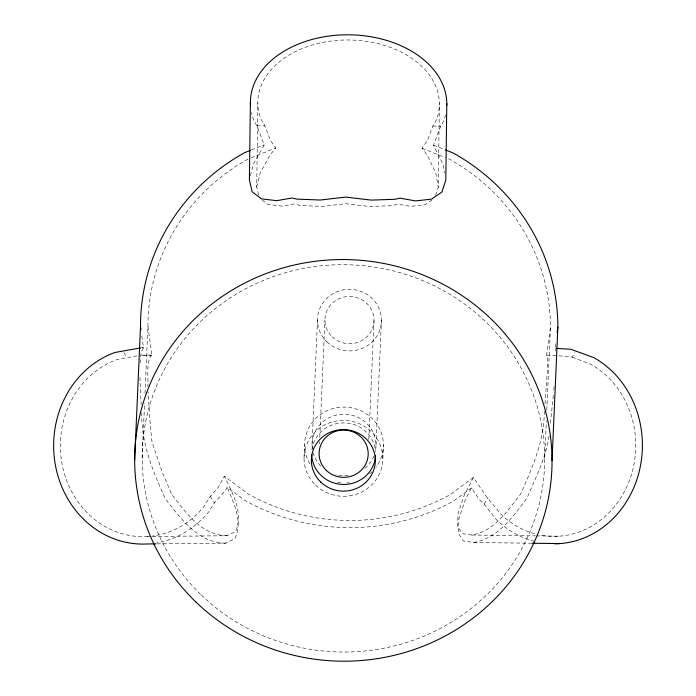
<?xml version="1.0" encoding="UTF-8"?>
<svg xmlns="http://www.w3.org/2000/svg" width="696" height="696" viewBox="0 0 696 696"><rect width="100%" height="100%" fill="white"/><g stroke="black" fill="none" stroke-linecap="round" stroke-linejoin="round"><path stroke-width="0.52" stroke-dasharray="3.48 2.61" d="M139.948 377.38L141.14 404.594M258.581 194.924L256.72 186.954L257.825 103.138M435.635 195.211L438.271 187.259L439.376 103.434M142.184 458.038L144.585 403.036M145.012 393.327L147.935 326.459A201.266 193.662 2.5 0 1 248.272 158.897M304.03 458.299L304.613 444.944M312.043 444.953L317.498 320.064M319.525 443.874L319.612 441.708M319.803 437.358L324.928 320.073M368.81 439.611L374.03 320.151M376.005 445.066L381.46 320.169M382.852 458.429L383.435 445.075M544.698 458.699L546.343 420.95M546.812 410.17L550.44 327.129A201.266 193.662 2.5 0 0 449.529 159.227L445.492 157.618M553.816 390.221L554.225 384.914M544.272 411.214C544.385 440.69 532.414 467.782 520.582 494.143C507.523 510.69 494.369 531.274 471.905 535.05L462.205 533.606L457.516 526.141L458.151 513.178L464.084 495.587L473.393 477.508L485.904 495.865L500.45 513.718A90.784 81.354 -89.3 0 0 536.068 534.093M544.994 403.819L547.848 363.686L547.595 356.282L546.664 355.09L550.44 327.129M553.311 395.415L550.197 425.613M140.061 362.99L141.21 352.176L143.472 347.878L141.836 336.09M549.022 436.053C546.003 457.89 535.346 478.013 526.994 498.232C512.943 516.51 498.197 538.286 473.758 542.488L463.258 540.923L458.185 532.849L458.873 518.816L465.293 499.789L471.401 487.922L479.614 499.972L484.198 504.13L496.039 519.294A98.214 88.018 -89.3 0 0 536.807 541.871M555.156 347.234L555.869 341.945M250.447 175.714L253.361 164.117L264.254 144.872L256.92 125.811L253.936 120.86A98.214 68.486 0.8 0 1 251.439 112.595M256.72 186.954L260.4 172.347L270.057 155.06L275.694 148.004L270.257 140.14L264.898 125.828L261.096 119.529A90.784 63.301 0.8 0 1 347.93 39.985A90.784 63.301 0.8 0 1 436.462 119.816L432.79 126.106L427.483 140.401L422.072 148.248L427.283 155.321L435.757 172.634L438.271 187.259M445.518 115.005A98.214 68.486 0.8 0 1 443.648 121.174L440.759 126.115L433.495 145.151L443.074 164.43L444.526 172.869M147.935 326.459L152.015 355.952L150.901 355.082C146.169 364.713 148.405 376.162 147.891 386.541M473.393 477.508L450.103 494.691A201.266 193.662 2.5 0 1 248.846 494.36L224.277 476.203L218.518 487.148L210.34 496.3L203.867 506.688A90.784 82.293 89.4 0 1 152.389 536.042M471.401 487.922L453.827 500.885A208.696 200.813 2.5 0 1 245.14 500.546L227.14 487.243L225.417 490.523L214.316 502.921L208.878 511.673A98.214 89.027 89.4 0 1 156.87 542.863M484.198 504.13L488.009 497.77M546.664 355.09L570.181 356.57L572.199 357.178L574.913 352.646M432.051 199.969L425.125 204.711L410.37 206.347L398.147 204.198L391.335 205.72L369.28 206.486L345.773 203.693L322.291 206.407L300.559 205.572L293.964 204.024L281.993 206.138L267.899 204.45L261.87 199.874M152.459 536.486L227.122 535.729L235.535 531.561C243.983 513.169 232.447 492.733 224.277 476.203M157.061 543.863L225.748 543.158L234.848 538.66C243.165 521.791 233.786 503.034 227.14 487.243M251.439 149.962L264.254 144.872M251.291 157.696L275.694 148.004M137.077 355.856L117.163 359.51A90.784 82.293 89.4 0 0 62.179 464.641A90.784 82.293 89.4 0 0 151.319 536.172M143.289 347.739L141.697 347.756L143.472 347.878M150.901 355.082L141.131 355.186L152.015 355.952M147.047 536.538L151.371 536.494M256.92 125.811L264.898 125.828M432.79 126.106L440.759 126.115M471.905 535.05L535.581 535.877M536.659 535.885L559.323 536.181M473.758 542.488L530.709 543.219M227.122 535.729C201.718 535.502 186.145 512.682 171.938 494.891L162.525 472.845L152.015 442.038L150.327 426.013L148.118 391.926M225.748 543.158C198.047 542.915 180.821 518.598 165.483 498.988L165.126 498.293C152.92 471.201 141.14 443.248 141.784 412.963M572.199 357.178L590.713 364.243A90.784 81.354 -89.3 0 1 631.472 474.368A90.784 81.354 -89.3 0 1 539.174 534.806M433.495 145.151L444.353 149.492M422.072 148.248L444.483 157.209M123.914 352.515L126.924 357.518M210.34 496.3L214.316 502.921M555.643 349.087L555.704 351.089M373.978 455.897A31.981 30.772 2.5 0 1 364.356 468.826M348.252 475.533A31.981 30.772 2.5 0 1 335.794 474.724M320.725 466.015A31.981 30.772 2.5 0 1 313.148 452.922M312.321 448.972A31.981 30.772 2.5 0 1 345.025 414.25A31.981 30.772 2.5 0 1 375.396 451.078M309.929 463.919A39.411 37.923 2.5 0 1 319.708 415.086A39.411 37.923 2.5 0 1 371.351 417.774A39.411 37.923 2.5 0 1 375.944 467.347M371.934 471.871A39.411 37.923 2.5 0 1 369.672 473.88M349.235 482.615A39.411 37.923 2.5 0 1 347.173 482.824M341.005 482.815A39.411 37.923 2.5 0 1 335.881 482.093M311.93 449.625A31.981 30.772 2.5 0 1 344.642 422.933A31.981 30.772 2.5 0 1 375.553 451.739M332.149 336.794A24.551 23.629 2.5 0 0 373.204 326.267A24.551 23.629 2.5 0 0 343.084 297.279A24.551 23.629 2.5 0 0 332.149 336.794M201.37 595.089A201.266 193.662 2.5 0 0 537.921 508.82A201.266 193.662 2.5 0 0 291.032 271.205A201.266 193.662 2.5 0 0 201.37 595.089M315.619 485.138A39.411 37.923 2.5 0 0 381.521 468.243A39.411 37.923 2.5 0 0 333.175 421.715A39.411 37.923 2.5 0 0 315.619 485.138M326.902 341.84A31.981 30.772 2.5 0 0 380.381 328.129A31.981 30.772 2.5 0 0 341.153 290.371A31.981 30.772 2.5 0 0 326.902 341.84"/><path stroke-width="1.04" d="M250.395 103.13L249.385 179.925L252.152 191.774L261.478 198.856L276.721 200.674L291.989 197.986L296.827 199.117L320.334 200.022L345.738 197.09L371.168 200.1L395.032 199.274L400.017 198.16L415.608 200.909L431.572 199.134L441.873 192.087L445.797 180.255L446.806 103.452M134.667 460.03L140.505 326.45A208.696 200.813 2.5 0 1 244.548 152.702L250.456 150.353M552.041 460.717L557.87 327.137A208.696 200.813 2.5 0 0 453.227 153.042L445.336 149.884M557.157 332.427L557.87 327.137M140.653 347.93L115.075 352.437A98.214 89.027 89.4 0 0 55.141 463.667A98.214 89.027 89.4 0 0 147.404 543.959L155.991 543.872M531.788 543.237L559.723 543.593M556.06 348.357L570.79 349.279L593.688 357.579A98.214 88.018 -89.3 0 1 640.068 467.764A98.214 88.018 -89.3 0 1 554.521 543.793M140.505 326.45L140.949 329.66M375.562 455.75A31.981 30.772 2.5 0 1 343.171 484.459A31.981 30.772 2.5 0 1 311.686 454.636M250.464 105.218A98.214 68.486 0.8 0 1 347.878 34.8A98.214 68.486 0.8 0 1 446.78 105.54M320.778 482.093A31.981 30.772 2.5 0 0 374.257 468.391A31.981 30.772 2.5 0 0 335.028 430.633A31.981 30.772 2.5 0 0 320.778 482.093M326.311 470.374A24.551 23.629 2.5 0 0 367.366 459.847A24.551 23.629 2.5 0 0 337.255 430.859A24.551 23.629 2.5 0 0 326.311 470.374M196.037 602.136A208.696 200.813 2.5 0 0 545.02 512.682A208.696 200.813 2.5 0 0 289.014 266.298A208.696 200.813 2.5 0 0 196.037 602.136"/></g></svg>
